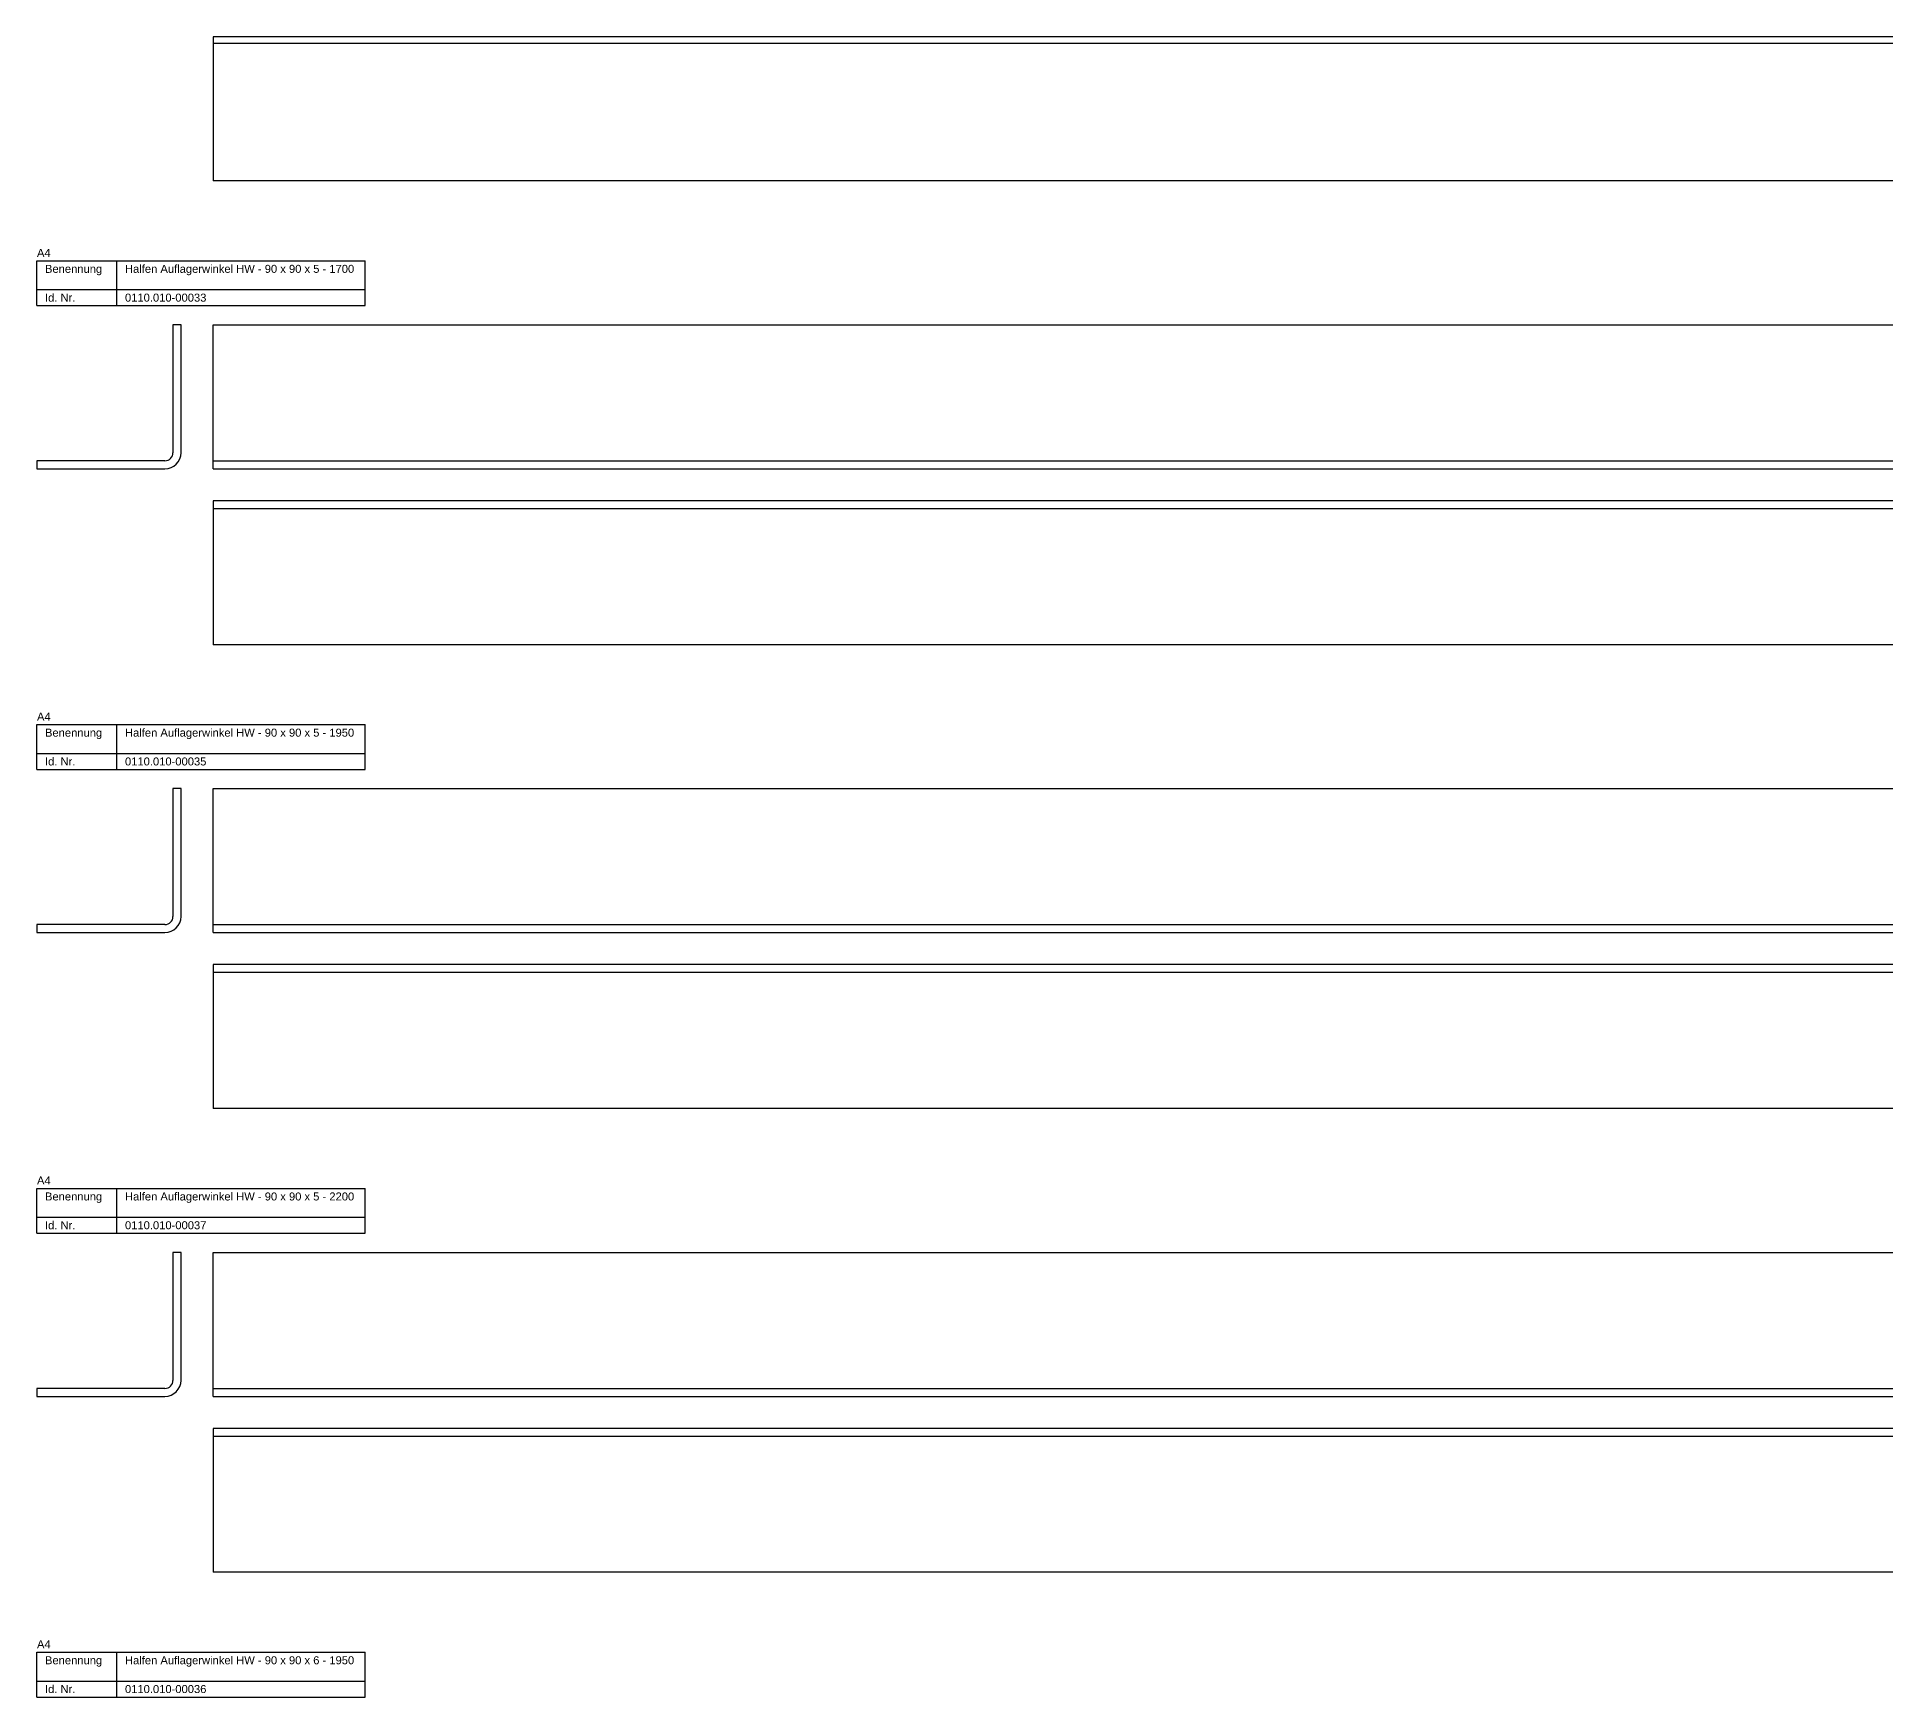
# Model space of a CAD drawing. Header units: millimetres. Extents: x 3 to 3458, y -4052 to 271.
# Drawn here: x 1148 to 2303, y -2960 to -1922 of the extents above; entities that cross this region are included whole.
import ezdxf

# ---------------------------------------------------------------- set-up
doc = ezdxf.new("R2010")
doc.units = ezdxf.units.MM
doc.layers.add('HALFEN-KONSOLANKER', color=2, linetype='CONTINUOUS')
doc.styles.add('ARIAL50', font='ARIAL.TTF', dxfattribs={"height": 5})

msp = doc.modelspace()

# ---------------------------------------------------------------- linework, layer by layer
at = {"layer": 'HALFEN-KONSOLANKER'}
for p, q in [((3208.4, -1921.8), (1258.4, -1921.8)), ((1258.4, -1921.8), (1258.4, -2011.8)), ((3208.4, -1925.8), (1258.4, -1925.8)), ((3208.4, -2011.8), (1258.4, -2011.8)), ((1148.4, -2061.8), (1353.4, -2061.8)), ((1148.4, -2089.8), (1148.4, -2061.8)), ((1198.4, -2089.8), (1198.4, -2061.8)), ((1353.4, -2089.8), (1353.4, -2061.8)), ((1148.4, -2079.8), (1353.4, -2079.8)), ((1148.4, -2089.8), (1353.4, -2089.8)), ((1233.4, -2101.8), (1233.4, -2181.8)), ((1238.4, -2101.8), (1233.4, -2101.8)), ((1238.4, -2181.8), (1238.4, -2101.8)), ((1258.4, -2101.8), (2958.4, -2101.8)), ((1258.4, -2191.8), (1258.4, -2101.8)), ((1228.4, -2186.8), (1148.4, -2186.8)), ((1148.4, -2186.8), (1148.4, -2191.8)), ((1148.4, -2191.8), (1228.4, -2191.8)), ((1258.4, -2186.8), (2958.4, -2186.8)), ((1258.4, -2191.8), (2958.4, -2191.8)), ((1258.4, -2211.8), (1258.4, -2301.8)), ((2958.4, -2211.8), (1258.4, -2211.8)), ((2958.4, -2216.8), (1258.4, -2216.8)), ((2958.4, -2301.8), (1258.4, -2301.8)), ((1148.4, -2351.8), (1353.4, -2351.8)), ((1148.4, -2379.8), (1148.4, -2351.8)), ((1198.4, -2379.8), (1198.4, -2351.8)), ((1353.4, -2379.8), (1353.4, -2351.8)), ((1148.4, -2369.8), (1353.4, -2369.8)), ((1148.4, -2379.8), (1353.4, -2379.8)), ((1233.4, -2391.8), (1233.4, -2471.8)), ((1238.4, -2391.8), (1233.4, -2391.8)), ((1238.4, -2471.8), (1238.4, -2391.8)), ((1258.4, -2391.8), (3208.4, -2391.8)), ((1258.4, -2481.8), (1258.4, -2391.8)), ((1228.4, -2476.8), (1148.4, -2476.8)), ((1148.4, -2476.8), (1148.4, -2481.8)), ((1148.4, -2481.8), (1228.4, -2481.8)), ((1258.4, -2476.8), (3208.4, -2476.8)), ((1258.4, -2481.8), (3208.4, -2481.8)), ((1258.4, -2501.8), (1258.4, -2591.8)), ((3208.4, -2501.8), (1258.4, -2501.8)), ((3208.4, -2506.8), (1258.4, -2506.8)), ((3208.4, -2591.8), (1258.4, -2591.8)), ((1148.4, -2641.8), (1353.4, -2641.8)), ((1148.4, -2669.8), (1148.4, -2641.8)), ((1198.4, -2669.8), (1198.4, -2641.8)), ((1353.4, -2669.8), (1353.4, -2641.8)), ((1148.4, -2659.8), (1353.4, -2659.8)), ((1148.4, -2669.8), (1353.4, -2669.8)), ((1233.4, -2681.8), (1233.4, -2761.8)), ((1238.4, -2681.8), (1233.4, -2681.8)), ((1238.4, -2761.8), (1238.4, -2681.8)), ((1258.4, -2681.8), (3458.4, -2681.8)), ((1258.4, -2771.8), (1258.4, -2681.8)), ((1228.4, -2766.8), (1148.4, -2766.8)), ((1148.4, -2766.8), (1148.4, -2771.8)), ((1148.4, -2771.8), (1228.4, -2771.8)), ((1258.4, -2766.8), (3458.4, -2766.8)), ((1258.4, -2771.8), (3458.4, -2771.8)), ((3458.4, -2791.8), (1258.4, -2791.8)), ((1258.4, -2791.8), (1258.4, -2881.8)), ((3458.4, -2796.8), (1258.4, -2796.8)), ((3458.4, -2881.8), (1258.4, -2881.8)), ((1148.4, -2959.8), (1148.4, -2931.8)), ((1148.4, -2931.8), (1353.4, -2931.8)), ((1198.4, -2959.8), (1198.4, -2931.8)), ((1353.4, -2959.8), (1353.4, -2931.8)), ((1148.4, -2949.8), (1353.4, -2949.8)), ((1148.4, -2959.8), (1353.4, -2959.8))]:
    msp.add_line(p, q, dxfattribs=at)
for centre, radius in [((1228.4, -2181.8), 10), ((1228.4, -2181.8), 5), ((1228.4, -2471.8), 10), ((1228.4, -2471.8), 5), ((1228.4, -2761.8), 5), ((1228.4, -2761.8), 10)]:
    msp.add_arc(centre, radius, 270, 0, dxfattribs=at)

# ---------------------------------------------------------------- texts
at = {"layer": 'HALFEN-KONSOLANKER', "style": 'ARIAL50'}
for s, p in [('A4', (1148.4, -2059.3)), ('Benennung', (1153.4, -2069.3)), ('Halfen Auflagerwinkel HW - 90 x 90 x 5 - 1700', (1203.4, -2069.3)), ('Id. Nr.', (1153.4, -2087.3)), ('0110.010-00033', (1203.4, -2087.3)), ('A4', (1148.4, -2349.3)), ('Benennung', (1153.4, -2359.3)), ('Halfen Auflagerwinkel HW - 90 x 90 x 5 - 1950', (1203.4, -2359.3)), ('Id. Nr.', (1153.4, -2377.3)), ('0110.010-00035', (1203.4, -2377.3)), ('A4', (1148.4, -2639.3)), ('Benennung', (1153.4, -2649.3)), ('Halfen Auflagerwinkel HW - 90 x 90 x 5 - 2200', (1203.4, -2649.3)), ('Id. Nr.', (1153.4, -2667.3)), ('0110.010-00037', (1203.4, -2667.3)), ('A4', (1148.4, -2929.3)), ('Benennung', (1153.4, -2939.3)), ('Halfen Auflagerwinkel HW - 90 x 90 x 6 - 1950', (1203.4, -2939.3)), ('Id. Nr.', (1153.4, -2957.3)), ('0110.010-00036', (1203.4, -2957.3))]:
    msp.add_text(s, height=5, dxfattribs=at).set_placement(p)

doc.saveas('drawing.dxf')
